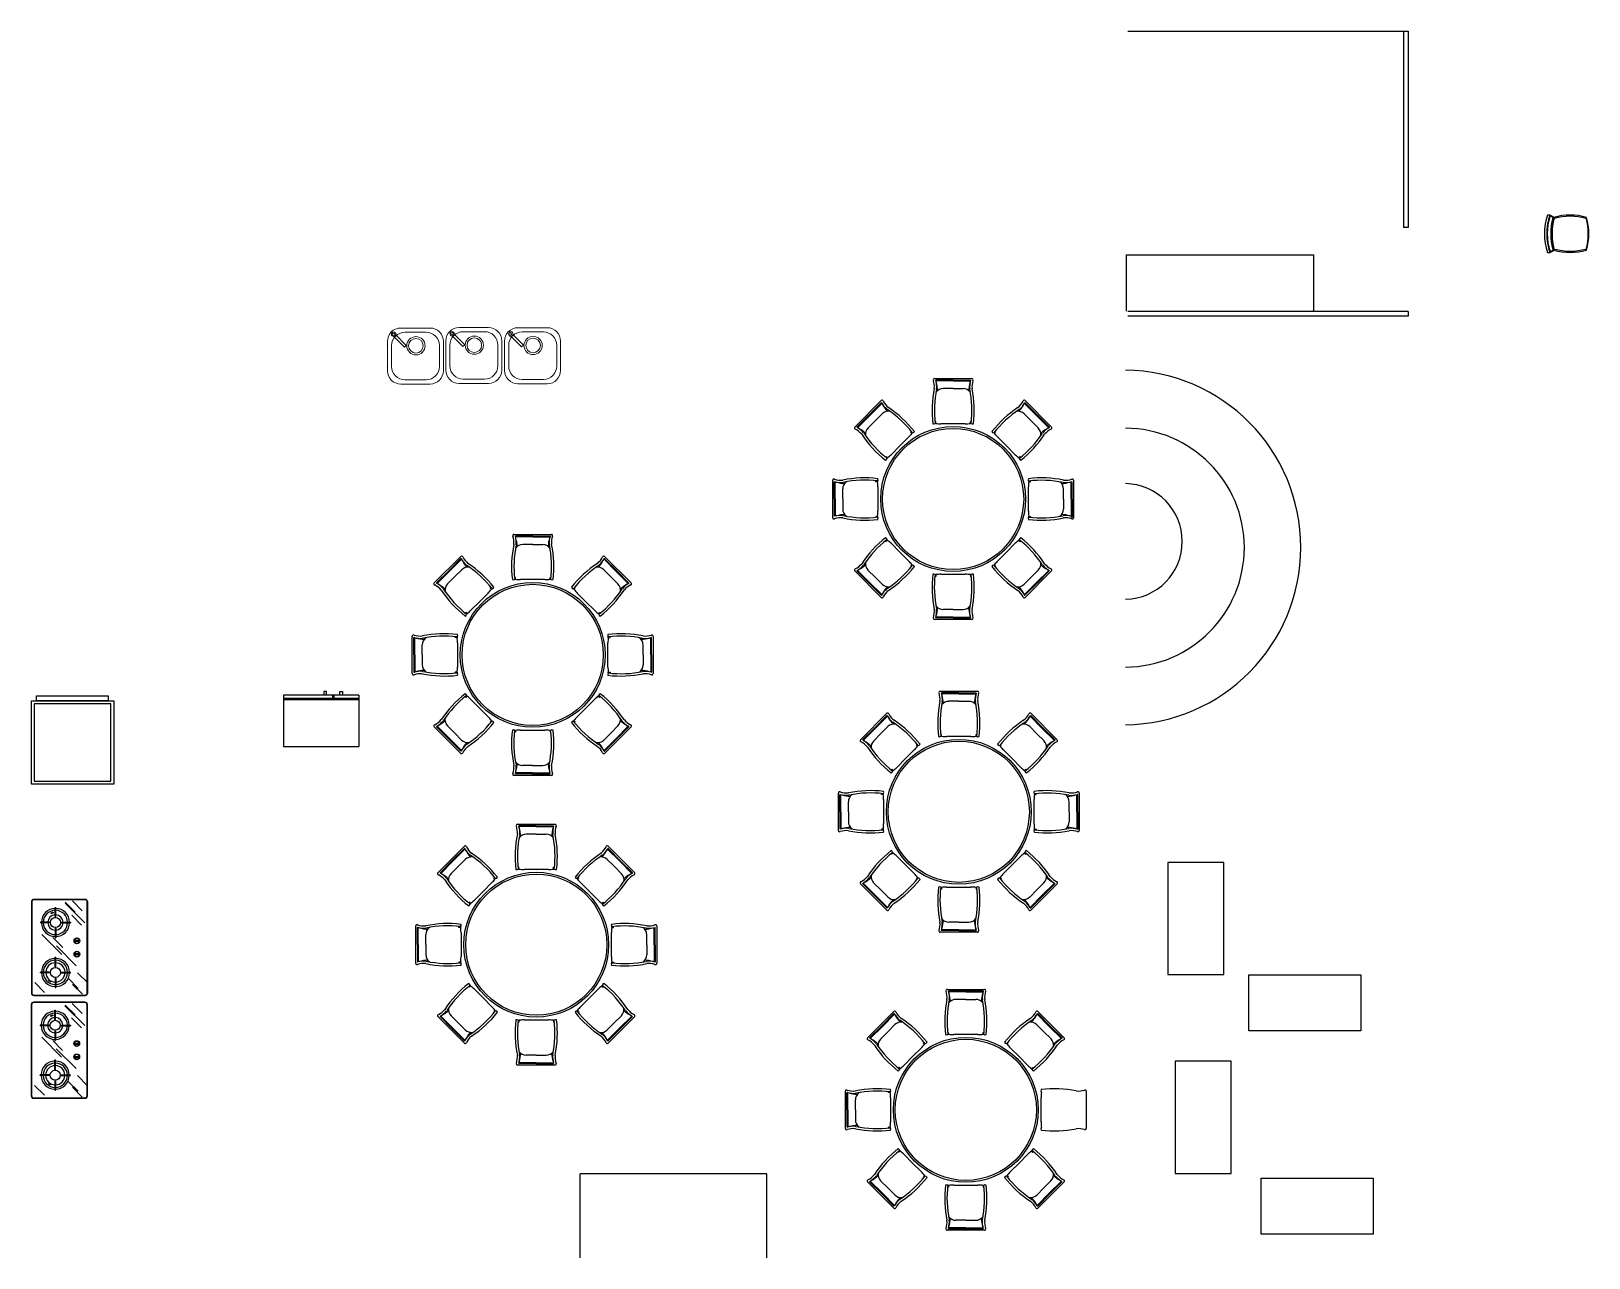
# Model space of a CAD drawing. Header units: metres. Extents: x -353 to 1688, y -477 to 135.
# Drawn here: x 42.25 to 58.92, y -257.64 to -244.52 of the extents above; entities that cross this region are included whole.
import ezdxf

# ---------------------------------------------------------------- set-up
doc = ezdxf.new("R2010")
doc.units = ezdxf.units.M
doc.header["$MEASUREMENT"] = 0
doc.layers.add('ID-LOOSE2', color=8, linetype='Continuous')

# ---------------------------------------------------------------- blocks, each defined once
blk = doc.blocks.new('A$C1D6968EA')
at = {"layer": 'ID-LOOSE2'}
for p, q in [((0.001, 0.385), (0.02, 0.387)), ((0.02, 0.387), (0.016, 0.396)), ((0.02, 0.387), (0.02, 0.396)), ((0.455, 0.201), (0.455, 0.385)), ((0.456, 0.201), (0.456, 0.385)), ((0.464, 0.201), (0.464, 0.385)), ((0.374, 0.201), (0.374, 0.308)), ((0.374, 0.201), (0.374, 0.094)), ((0.455, 0.201), (0.455, 0.018)), ((0.456, 0.201), (0.456, 0.018)), ((0.464, 0.201), (0.464, 0.017)), ((0.001, 0.017), (0.02, 0.016)), ((0.02, 0.016), (0.016, 0.006)), ((0.02, 0.016), (0.02, 0.006))]:
    blk.add_line(p, q, dxfattribs=at)
for centre, radius, start, end in [((0.137, -0.752), 1.154, 78.4357, 96.8363), ((-0.011, 0.389), 0.012, 341.7536, 26.5375), ((0.276, 0.307), 0.0978, 0.5164, 53.1927), ((0.346, 0.685), 0.317, 271.1591, 287.5641), ((0.394, 0.618), 0.241, 264.5513, 285.9626), ((0.454, 0.385), 0.000433, 341.7715, 99.2202), ((0.455, 0.385), 0.000725, 357.3762, 107.5208), ((0.461, 0.384), 0.00242, 10.345, 111.3742), ((0.137, 1.154), 1.154, 263.1637, 281.5643), ((-0.011, 0.014), 0.012, 333.4625, 18.2464), ((0.276, 0.095), 0.0978, 306.8073, 359.4836), ((0.346, -0.282), 0.317, 72.4359, 88.8409), ((0.394, -0.216), 0.241, 74.0374, 95.4487), ((0.454, 0.018), 0.000433, 260.7798, 18.2285), ((0.455, 0.018), 0.000725, 252.4792, 2.6238), ((0.461, 0.018), 0.00242, 248.6258, 349.655)]:
    blk.add_arc(centre, radius, start, end, dxfattribs=at)
blk = doc.blocks.new('A$C027E3DAA')
at = {"lineweight": 5}
for p, q in [((48, 356), (128, 276)), ((142, 290), (63, 369)), ((320, 420), (100, 420)), ((291, 388), (131, 388)), ((0, 100), (0, 320)), ((31, 132), (31, 288)), ((128, 276), (142, 290)), ((391, 132), (391, 288)), ((420, 100), (420, 320)), ((291, 32), (131, 32)), ((320, 0), (100, 0))]:
    blk.add_line(p, q, dxfattribs=at)
for centre, radius in [((47, 373), 16.5), ((47, 373), 8.24), ((214, 287), 68.5), ((214, 287), 54.8)]:
    blk.add_circle(centre, radius, dxfattribs=at)
for centre, start, end in [((100, 320), 90, 180), ((131, 288), 90, 180), ((291, 288), 0, 90), ((320, 320), 0, 90), ((131, 132), 180, 270), ((291, 132), 270, 0), ((100, 100), 180, 270), ((320, 100), 270, 0)]:
    blk.add_arc(centre, 100, start, end, dxfattribs=at)
blk = doc.blocks.new('A$C525172BA')
for p, q in [((24, 337), (101, 414)), ((178, 369), (183, 369)), ((572, 369), (567, 369)), ((63, 254), (63, 249)), ((232, 89), (387, 244)), ((299, 254), (299, 249)), ((321, 203), (476, 357)), ((374, 194), (452, 271)), ((451, 254), (451, 249)), ((687, 254), (687, 249)), ((55, 74), (132, 151)), ((178, 133), (183, 133)), ((550, 48), (627, 125)), ((572, 133), (567, 133)), ((568, 22), (722, 177)), ((651, 97), (728, 175)), ((10, 41), (87, 118)), ((101, 2), (178, 79)), ((661, 42), (739, 119))]:
    blk.add_line(p, q)
at = {"ltscale": 0.18}
for p, q in [((178, 297), (178, 369)), ((183, 297), (183, 369)), ((567, 297), (567, 369)), ((572, 297), (572, 369)), ((135, 254), (63, 254)), ((135, 249), (63, 249)), ((225, 254), (299, 254)), ((225, 249), (299, 249)), ((525, 254), (451, 254)), ((525, 249), (451, 249)), ((615, 254), (687, 254)), ((615, 249), (687, 249)), ((178, 207), (178, 133)), ((183, 207), (183, 133)), ((567, 207), (567, 133)), ((572, 207), (572, 133)), ((319, 100), (319, 69)), ((327, 100), (327, 69)), ((423, 100), (423, 69)), ((431, 100), (431, 69))]:
    blk.add_line(p, q, dxfattribs=at)
for points in [[(20, 0), (730, 0, 0.414214), (750, 20), (750, 420, 0.414214), (730, 440), (20, 440, 0.414214), (0, 420), (0, 20, 0.414214)], [(20, 3), (730, 3, 0.414214), (747, 20), (747, 420, 0.414214), (730, 437), (20, 437, 0.414214), (3, 420), (3, 20, 0.414214)]]:
    blk.add_lwpolyline(points, format="xyb", close=True)
for centre in [(109, 291), (115, 300), (643, 284), (647, 273)]:
    blk.add_circle(centre, 3.58)
for centre, radius in [((180, 252), 39), ((570, 252), 39), ((323, 84), 22.5), ((427, 84), 22.5)]:
    blk.add_circle(centre, radius, dxfattribs=at)
for centre, radius, start, end in [((180, 252), 110, 91.3023, 178.6977), ((180, 252), 110, 181.3023, 268.6977), ((180, 252), 95, 91.5918, 178.4082), ((180, 252), 95, 181.5918, 268.4082), ((180, 252), 75, 91.9102, 178.0898), ((180, 252), 75, 181.9102, 268.0898), ((134, 252), 2.64, 288.751, 71.249), ((180, 297), 2.52, 186.7354, 353.2646), ((180, 252), 110, 1.3023, 88.6977), ((180, 252), 95, 1.5918, 88.4082), ((180, 252), 75, 1.9102, 88.0898), ((180, 252), 75, 271.9102, 358.0898), ((180, 252), 110, 271.3023, 358.6977), ((180, 252), 95, 271.5918, 358.4082), ((226, 252), 2.67, 110.5507, 249.4493), ((570, 252), 110, 91.3023, 178.6977), ((570, 252), 110, 181.3023, 268.6977), ((570, 252), 95, 91.5918, 178.4082), ((570, 252), 95, 181.5918, 268.4082), ((570, 252), 60, 92.388, 177.612), ((570, 252), 60, 182.388, 267.612), ((524, 252), 2.63, 288.412, 71.588), ((570, 297), 2.51, 183.9579, 356.0421), ((570, 252), 110, 1.3023, 88.6977), ((570, 252), 60, 2.388, 87.612), ((570, 252), 60, 272.388, 357.612), ((570, 252), 110, 271.3023, 358.6977), ((570, 252), 95, 1.5918, 88.4082), ((570, 252), 95, 271.5918, 358.4082), ((615, 252), 2.58, 104.2945, 255.7055), ((180, 206), 2.69, 21.7885, 158.2115), ((570, 206), 2.63, 17.9418, 162.0582), ((323, 84), 18.5, 111.3237, 248.6763), ((317, 100), 2, 0, 111.3237), ((317, 69), 2, 248.6763, 0), ((329, 100), 2, 68.6763, 180), ((329, 69), 2, 180, 291.3237), ((323, 84), 18.5, 291.3237, 68.6763), ((427, 84), 18.5, 111.3237, 248.6763), ((421, 100), 2, 0, 111.3237), ((421, 69), 2, 248.6763, 0), ((433, 100), 2, 68.6763, 180), ((433, 69), 2, 180, 291.3237), ((427, 84), 18.5, 291.3237, 68.6763)]:
    blk.add_arc(centre, radius, start, end, dxfattribs=at)
blk = doc.blocks.new('A$C46405F3B')
for p, q in [((0, 565), (560, 565)), ((0, 0), (0, 565)), ((560, 565), (560, 0)), ((560, 0), (0, 0))]:
    blk.add_line(p, q)
for points in [[(540, 545), (20, 545), (20, 20), (540, 20)], [(34, 600), (523, 600), (523, 565), (34, 565)]]:
    blk.add_lwpolyline(points, close=True)
blk = doc.blocks.new('C12')
for p, q in [((-0.7013, -0.8734), (-0.7013, -0.0048)), ((0.5813, -0.0048), (-0.7013, -0.0048)), ((0.5813, -0.8734), (0.5813, -0.0048)), ((-0.7013, -0.7942), (0.5813, -0.7942)), ((-0.7013, -0.8208), (0.5813, -0.8208)), ((-0.2794, -0.8734), (-0.2794, -0.8208)), ((-0.2549, -0.8734), (-0.2549, -0.8208)), ((-0.7013, -0.8734), (0.5813, -0.8734)), ((-0.4266, -0.9363), (-0.4266, -0.8713)), ((-0.3802, -0.8713), (-0.3802, -0.9363)), ((-0.1512, -0.8713), (-0.1512, -0.9363)), ((-0.1048, -0.9363), (-0.1048, -0.8713)), ((-0.3802, -0.9363), (-0.4266, -0.9363)), ((-0.1512, -0.9363), (-0.1048, -0.9363))]:
    blk.add_line(p, q)
blk = doc.blocks.new('62438789')
at = {"xscale": 10, "zscale": 10}
blk.add_blockref('C12', (0.933, -0.007), dxfattribs=at)
blk = doc.blocks.new('REFRIG4')
at = {"xscale": 0.1, "zscale": 0.1}
blk.add_blockref('62438789', (-0.033, 0.012), dxfattribs=at)

msp = doc.modelspace()

# ---------------------------------------------------------------- linework, layer by layer
at = {"layer": 'ID-LOOSE2', "linetype": 'Continuous'}
for p, q in [((53.99106, -244.51945), (56.99106, -244.51945)), ((56.94106, -244.51945), (56.94106, -246.61945)), ((56.99106, -244.51945), (56.99106, -246.61945)), ((56.99106, -246.61945), (56.94106, -246.61945)), ((53.97632, -247.5136), (53.97632, -246.9136)), ((53.97632, -246.9136), (55.97632, -246.9136)), ((55.97632, -246.9136), (55.97632, -247.5136)), ((56.99106, -247.51945), (53.99106, -247.51945)), ((56.99106, -247.51945), (56.99106, -247.56945)), ((56.99106, -247.56945), (53.99106, -247.56945)), ((51.9192, -248.23646), (52.32102, -248.23646)), ((51.06672, -248.75601), (51.35085, -248.47188)), ((52.88936, -248.47188), (53.17349, -248.75601)), ((51.64284, -248.86409), (51.55089, -248.95604)), ((52.12011, -248.72026), (51.99006, -248.72026)), ((52.25015, -248.72026), (52.12011, -248.72026)), ((52.68933, -248.95604), (52.59737, -248.86409)), ((51.55089, -248.95604), (51.45893, -249.048)), ((52.78129, -249.048), (52.68933, -248.95604)), ((50.83131, -249.72617), (50.83131, -249.32435)), ((53.40891, -249.32435), (53.40891, -249.72617)), ((51.31511, -249.39522), (51.31511, -249.52526)), ((51.31511, -249.52526), (51.31511, -249.65531)), ((52.92511, -249.52526), (52.92511, -249.39522)), ((52.92511, -249.65531), (52.92511, -249.52526)), ((47.41973, -249.90408), (47.82155, -249.90408)), ((51.45893, -250.00253), (51.55089, -250.09448)), ((52.68933, -250.09448), (52.78129, -250.00253)), ((46.56726, -250.42362), (46.85139, -250.13949)), ((48.3899, -250.13949), (48.67403, -250.42362)), ((51.55089, -250.09448), (51.64284, -250.18644)), ((52.59737, -250.18644), (52.68933, -250.09448)), ((51.35085, -250.57865), (51.06672, -250.29452)), ((51.99006, -250.33026), (52.12011, -250.33026)), ((52.12011, -250.33026), (52.25015, -250.33026)), ((53.17349, -250.29452), (52.88936, -250.57865)), ((47.14338, -250.5317), (47.05142, -250.62366)), ((47.62064, -250.38788), (47.4906, -250.38788)), ((47.75069, -250.38788), (47.62064, -250.38788)), ((48.18987, -250.62366), (48.09791, -250.5317)), ((47.05142, -250.62366), (46.95947, -250.71561)), ((48.28182, -250.71561), (48.18987, -250.62366)), ((52.32102, -250.81406), (51.9192, -250.81406)), ((46.33184, -251.39379), (46.33184, -250.99197)), ((48.90944, -250.99197), (48.90944, -251.39379)), ((46.81564, -251.06283), (46.81564, -251.19288)), ((46.81564, -251.19288), (46.81564, -251.32292)), ((48.42564, -251.19288), (48.42564, -251.06283)), ((48.42564, -251.32292), (48.42564, -251.19288)), ((46.95947, -251.67014), (47.05142, -251.7621)), ((48.18987, -251.7621), (48.28182, -251.67014)), ((51.97983, -251.58277), (52.38165, -251.58277)), ((47.05142, -251.7621), (47.14338, -251.85405)), ((48.09791, -251.85405), (48.18987, -251.7621)), ((51.12736, -252.10231), (51.41149, -251.81818)), ((52.95, -251.81818), (53.23413, -252.10231)), ((46.85139, -252.24626), (46.56726, -251.96213)), ((47.4906, -251.99788), (47.62064, -251.99788)), ((47.62064, -251.99788), (47.75069, -251.99788)), ((48.67403, -251.96213), (48.3899, -252.24626)), ((51.70348, -252.21039), (51.61152, -252.30235)), ((52.18074, -252.06657), (52.0507, -252.06657)), ((52.31079, -252.06657), (52.18074, -252.06657)), ((52.74997, -252.30235), (52.65801, -252.21039)), ((51.61152, -252.30235), (51.51957, -252.3943)), ((52.84192, -252.3943), (52.74997, -252.30235)), ((47.82155, -252.48168), (47.41973, -252.48168)), ((50.89194, -253.07248), (50.89194, -252.67066)), ((53.46954, -252.67066), (53.46954, -253.07248)), ((51.37574, -252.74152), (51.37574, -252.87157)), ((51.37574, -252.87157), (51.37574, -253.00161)), ((52.98574, -252.87157), (52.98574, -252.74152)), ((52.98574, -253.00161), (52.98574, -252.87157)), ((47.45768, -253.00482), (47.8595, -253.00482)), ((46.60521, -253.52437), (46.88934, -253.24024)), ((48.42785, -253.24024), (48.71198, -253.52437)), ((51.51957, -253.34883), (51.61152, -253.44079)), ((52.74997, -253.44079), (52.84192, -253.34883)), ((47.65859, -253.48862), (47.52855, -253.48862)), ((47.78864, -253.48862), (47.65859, -253.48862)), ((51.61152, -253.44079), (51.70348, -253.53274)), ((52.65801, -253.53274), (52.74997, -253.44079)), ((55.01757, -253.41244), (54.41757, -253.41244)), ((54.41757, -253.41244), (54.41757, -254.61244)), ((55.01757, -254.61244), (55.01757, -253.41244)), ((47.18133, -253.63245), (47.08937, -253.7244)), ((48.22781, -253.7244), (48.13586, -253.63245)), ((51.41149, -253.92495), (51.12736, -253.64082)), ((52.0507, -253.67657), (52.18074, -253.67657)), ((52.18074, -253.67657), (52.31079, -253.67657)), ((53.23413, -253.64082), (52.95, -253.92495)), ((47.08937, -253.7244), (46.99741, -253.81636)), ((48.31977, -253.81636), (48.22781, -253.7244)), ((46.36979, -254.49453), (46.36979, -254.09271)), ((46.85359, -254.16358), (46.85359, -254.29362)), ((48.46359, -254.29362), (48.46359, -254.16358)), ((48.94739, -254.09271), (48.94739, -254.49453)), ((52.38165, -254.16037), (51.97983, -254.16037)), ((46.85359, -254.29362), (46.85359, -254.42367)), ((48.46359, -254.42367), (48.46359, -254.29362)), ((54.41757, -254.61244), (55.01757, -254.61244)), ((55.28361, -254.61454), (55.88361, -254.61454)), ((55.28361, -255.21454), (55.28361, -254.61454)), ((55.88361, -254.61454), (56.48361, -254.61454)), ((56.48361, -254.61454), (56.48361, -255.21454)), ((46.99741, -254.77089), (47.08937, -254.86284)), ((47.08937, -254.86284), (47.18133, -254.9548)), ((48.13586, -254.9548), (48.22781, -254.86284)), ((48.22781, -254.86284), (48.31977, -254.77089)), ((52.05491, -254.7717), (52.45673, -254.7717)), ((51.20243, -255.29124), (51.48656, -255.00711)), ((53.02507, -255.00711), (53.3092, -255.29124)), ((46.88934, -255.34701), (46.60521, -255.06288)), ((47.52855, -255.09862), (47.65859, -255.09862)), ((47.65859, -255.09862), (47.78864, -255.09862)), ((48.71198, -255.06288), (48.42785, -255.34701)), ((52.25582, -255.2555), (52.12577, -255.2555)), ((52.38586, -255.2555), (52.25582, -255.2555)), ((56.48361, -255.21454), (55.28361, -255.21454)), ((51.6866, -255.49128), (51.59464, -255.58323)), ((51.77855, -255.39932), (51.6866, -255.49128)), ((52.82504, -255.49128), (52.73308, -255.39932)), ((52.917, -255.58323), (52.82504, -255.49128)), ((55.09645, -255.54093), (54.49645, -255.54093)), ((54.49645, -255.54093), (54.49645, -256.74093)), ((55.09645, -256.74093), (55.09645, -255.54093)), ((47.8595, -255.58242), (47.45768, -255.58242)), ((50.96702, -256.26141), (50.96702, -255.85959)), ((53.54462, -255.85959), (53.54462, -256.26141)), ((51.45082, -255.93045), (51.45082, -256.0605)), ((53.06082, -256.0605), (53.06082, -255.93045)), ((51.45082, -256.0605), (51.45082, -256.19054)), ((53.06082, -256.19054), (53.06082, -256.0605)), ((51.59464, -256.53776), (51.6866, -256.62972)), ((52.82504, -256.62972), (52.917, -256.53776)), ((51.6866, -256.62972), (51.77855, -256.72167)), ((52.73308, -256.72167), (52.82504, -256.62972)), ((48.12795, -257.64406), (48.12795, -256.74406)), ((50.12795, -256.74406), (48.12795, -256.74406)), ((50.12795, -257.64406), (50.12795, -256.74406)), ((51.48656, -257.11388), (51.20243, -256.82975)), ((52.12577, -256.8655), (52.25582, -256.8655)), ((52.25582, -256.8655), (52.38586, -256.8655)), ((53.3092, -256.82975), (53.02507, -257.11388)), ((54.49645, -256.74093), (55.09645, -256.74093)), ((55.41558, -256.79027), (56.01558, -256.79027)), ((55.41558, -257.39027), (55.41558, -256.79027)), ((56.01558, -256.79027), (56.61558, -256.79027)), ((56.61558, -256.79027), (56.61558, -257.39027)), ((52.45673, -257.3493), (52.05491, -257.3493)), ((56.61558, -257.39027), (55.41558, -257.39027))]:
    msp.add_line(p, q, dxfattribs=at)
for points in [[(58.89807, -246.51207, 0.14285714), (58.54807, -246.51207), (58.50594, -246.48707), (58.48094, -246.48707, 0.16432018), (58.48094, -246.88707), (58.50594, -246.88707), (58.54807, -246.86207, 0.14285714), (58.89807, -246.86207, 0.14285714)], [(58.50873, -246.49454, 0.15920325), (58.50873, -246.8796), (58.5422, -246.85974, -0.13971629), (58.5422, -246.5144)], [(58.88999, -246.85399, -0.13829936), (58.55616, -246.85399, -0.13829936), (58.55616, -246.52016, -0.13829936), (58.88999, -246.52016, -0.13829936)]]:
    msp.add_lwpolyline(points, format="xyb", close=True, dxfattribs=at)
for centre, radius in [((52.12011, -249.52526), 0.775), ((52.12011, -249.52526), 0.755), ((47.62064, -251.19288), 0.775), ((47.62064, -251.19288), 0.755), ((52.18074, -252.87157), 0.775), ((52.18074, -252.87157), 0.755), ((47.65859, -254.29362), 0.775), ((47.65859, -254.29362), 0.755), ((52.25582, -256.0605), 0.775), ((52.25582, -256.0605), 0.755)]:
    msp.add_circle(centre, radius, dxfattribs=at)
for centre, radius, start, end in [((59.09807, -246.68707), 0.625, 161.337075, 198.662925), ((59.14807, -246.68707), 0.625, 163.739795, 196.260205), ((53.9424, -250.04307), 1.89762, 270.672138, 89.327862), ((53.07472, -248.57972), 1.18069, 168.43567, 186.836253), ((51.91916, -248.24906), 0.0126, 89.829223, 211.499933), ((51.70236, -248.32246), 0.21662, 354.551329, 17.966118), ((52.32106, -248.24906), 0.0126, 328.500067, 90.170777), ((52.53786, -248.32246), 0.21662, 162.033882, 185.448671), ((51.1655, -248.57972), 1.18069, 353.163747, 11.56433), ((51.35979, -248.48076), 0.0126, 13.500067, 135.170777), ((51.56499, -248.37936), 0.21662, 207.033882, 230.448671), ((52.67522, -248.37936), 0.21662, 309.551329, 332.966118), ((52.88043, -248.48076), 0.0126, 44.829223, 166.499933), ((50.7765, -249.53168), 1.18069, 38.163747, 56.56433), ((53.46372, -249.53168), 1.18069, 123.43567, 141.836253), ((51.07561, -248.76495), 0.0126, 134.829223, 256.499933), ((50.97421, -248.97015), 0.21662, 39.551329, 62.966118), ((52.12652, -248.18165), 1.18069, 213.43567, 231.836253), ((51.29945, -248.52745), 0.48088, 315.569918, 322.029571), ((51.68928, -248.82873), 0.01203, 108.4625, 153.246395), ((51.68372, -248.79518), 0.0222, 274.52362, 341.803874), ((51.91244, -248.70045), 0.0222, 243.196126, 310.47638), ((51.93223, -248.7281), 0.01203, 71.753605, 116.5375), ((51.99485, -248.23941), 0.48088, 262.970429, 269.430082), ((52.24537, -248.23941), 0.48088, 270.569918, 277.029571), ((52.30799, -248.7281), 0.01203, 63.4625, 108.246395), ((52.32778, -248.70045), 0.0222, 229.52362, 296.803874), ((52.5565, -248.79518), 0.0222, 198.196126, 265.47638), ((52.55094, -248.82873), 0.01203, 26.753605, 71.5375), ((52.94077, -248.52745), 0.48088, 217.970429, 224.430082), ((52.11369, -248.18165), 1.18069, 308.163747, 326.56433), ((53.26601, -248.97015), 0.21662, 117.033882, 140.448671), ((53.16461, -248.76495), 0.0126, 283.500067, 45.170777), ((53.9583, -250.0453), 1.27803, 270.285273, 89.714727), ((51.39003, -249.08887), 0.0222, 288.196126, 355.47638), ((51.42358, -249.09443), 0.01203, 116.753605, 161.5375), ((51.1223, -248.7046), 0.48088, 307.970429, 314.430082), ((53.11792, -248.7046), 0.48088, 225.569918, 232.029571), ((52.81664, -249.09443), 0.01203, 18.4625, 63.246395), ((52.85019, -249.08887), 0.0222, 184.52362, 251.803874), ((50.84391, -249.32432), 0.0126, 58.500067, 180.170777), ((50.91731, -249.10752), 0.21662, 252.033882, 275.448671), ((51.17457, -250.47987), 1.18069, 83.163747, 101.56433), ((51.32295, -249.33738), 0.01203, 153.4625, 198.246395), ((50.83425, -249.4), 0.48088, 0.569918, 7.029571), ((51.29529, -249.31759), 0.0222, 319.52362, 26.803874), ((52.94493, -249.31759), 0.0222, 153.196126, 220.47638), ((53.06565, -250.47987), 1.18069, 78.43567, 96.836253), ((53.40596, -249.4), 0.48088, 172.970429, 179.430082), ((52.91727, -249.33738), 0.01203, 341.753605, 26.5375), ((53.32291, -249.10752), 0.21662, 264.551329, 287.966118), ((53.39631, -249.32432), 0.0126, 359.829223, 121.499933), ((53.95309, -249.97924), 0.61894, 271.071523, 88.928477), ((51.32295, -249.71314), 0.01203, 161.753605, 206.5375), ((50.83425, -249.65053), 0.48088, 352.970429, 359.430082), ((53.40596, -249.65053), 0.48088, 180.569918, 187.029571), ((52.91727, -249.71314), 0.01203, 333.4625, 18.246395), ((53.95309, -249.97924), 0.61894, 151.54719, 156.78458), ((50.84391, -249.72621), 0.0126, 179.829223, 301.499933), ((50.91731, -249.94301), 0.21662, 84.551329, 107.966118), ((51.17457, -248.57065), 1.18069, 258.43567, 276.836253), ((51.29529, -249.73293), 0.0222, 333.196126, 40.47638), ((52.94493, -249.73293), 0.0222, 139.52362, 206.803874), ((53.06565, -248.57065), 1.18069, 263.163747, 281.56433), ((53.32291, -249.94301), 0.21662, 72.033882, 95.448671), ((53.39631, -249.72621), 0.0126, 238.500067, 0.170777), ((48.57525, -250.24734), 1.18069, 168.43567, 186.836253), ((47.4197, -249.91668), 0.0126, 89.829223, 211.499933), ((47.2029, -249.99008), 0.21662, 354.551329, 17.966118), ((47.82159, -249.91668), 0.0126, 328.500067, 90.170777), ((48.03839, -249.99008), 0.21662, 162.033882, 185.448671), ((46.66603, -250.24734), 1.18069, 353.163747, 11.56433), ((52.12652, -250.86887), 1.18069, 128.163747, 146.56433), ((51.39003, -249.96165), 0.0222, 4.52362, 71.803874), ((51.42358, -249.95609), 0.01203, 198.4625, 243.246395), ((51.1223, -250.34593), 0.48088, 45.569918, 52.029571), ((53.11792, -250.34593), 0.48088, 127.970429, 134.430082), ((52.81664, -249.95609), 0.01203, 296.753605, 341.5375), ((52.85019, -249.96165), 0.0222, 108.196126, 175.47638), ((52.11369, -250.86887), 1.18069, 33.43567, 51.836253), ((46.86033, -250.14838), 0.0126, 13.500067, 135.170777), ((47.06553, -250.04698), 0.21662, 207.033882, 230.448671), ((48.17576, -250.04698), 0.21662, 309.551329, 332.966118), ((48.38096, -250.14838), 0.0126, 44.829223, 166.499933), ((51.29945, -250.52307), 0.48088, 37.970429, 44.430082), ((52.94077, -250.52307), 0.48088, 135.569918, 142.029571), ((46.27704, -251.19929), 1.18069, 38.163747, 56.56433), ((48.96425, -251.19929), 1.18069, 123.43567, 141.836253), ((51.07561, -250.28558), 0.0126, 103.500067, 225.170777), ((50.97421, -250.08038), 0.21662, 297.033882, 320.448671), ((50.7765, -249.51885), 1.18069, 303.43567, 321.836253), ((51.68928, -250.22179), 0.01203, 206.753605, 251.5375), ((51.68372, -250.25534), 0.0222, 18.196126, 85.47638), ((53.07472, -250.4708), 1.18069, 173.163747, 191.56433), ((51.91244, -250.35008), 0.0222, 49.52362, 116.803874), ((51.93223, -250.32243), 0.01203, 243.4625, 288.246395), ((51.99485, -250.81112), 0.48088, 90.569918, 97.029571), ((52.24537, -250.81112), 0.48088, 82.970429, 89.430082), ((52.30799, -250.32243), 0.01203, 251.753605, 296.5375), ((52.32778, -250.35008), 0.0222, 63.196126, 130.47638), ((51.1655, -250.4708), 1.18069, 348.43567, 6.836253), ((52.5565, -250.25534), 0.0222, 94.52362, 161.803874), ((53.46372, -249.51885), 1.18069, 218.163747, 236.56433), ((52.55094, -250.22179), 0.01203, 288.4625, 333.246395), ((53.26601, -250.08038), 0.21662, 219.551329, 242.966118), ((53.16461, -250.28558), 0.0126, 314.829223, 76.499933), ((46.57614, -250.43256), 0.0126, 134.829223, 256.499933), ((46.47475, -250.63776), 0.21662, 39.551329, 62.966118), ((47.62706, -249.84927), 1.18069, 213.43567, 231.836253), ((46.79998, -250.19507), 0.48088, 315.569918, 322.029571), ((47.18982, -250.49635), 0.01203, 108.4625, 153.246395), ((47.18425, -250.4628), 0.0222, 274.52362, 341.803874), ((47.41298, -250.36806), 0.0222, 243.196126, 310.47638), ((47.43276, -250.39571), 0.01203, 71.753605, 116.5375), ((47.49538, -249.90702), 0.48088, 262.970429, 269.430082), ((47.74591, -249.90702), 0.48088, 270.569918, 277.029571), ((47.80852, -250.39571), 0.01203, 63.4625, 108.246395), ((47.82831, -250.36806), 0.0222, 229.52362, 296.803874), ((48.05703, -250.4628), 0.0222, 198.196126, 265.47638), ((48.05147, -250.49635), 0.01203, 26.753605, 71.5375), ((48.44131, -250.19507), 0.48088, 217.970429, 224.430082), ((47.61423, -249.84927), 1.18069, 308.163747, 326.56433), ((48.76654, -250.63776), 0.21662, 117.033882, 140.448671), ((48.66514, -250.43256), 0.0126, 283.500067, 45.170777), ((51.56499, -250.67116), 0.21662, 129.551329, 152.966118), ((52.67522, -250.67116), 0.21662, 27.033882, 50.448671), ((51.35979, -250.56976), 0.0126, 224.829223, 346.499933), ((51.70236, -250.72806), 0.21662, 342.033882, 5.448671), ((52.53786, -250.72806), 0.21662, 174.551329, 197.966118), ((52.88043, -250.56976), 0.0126, 193.500067, 315.170777), ((46.89057, -250.75649), 0.0222, 288.196126, 355.47638), ((46.92411, -250.76205), 0.01203, 116.753605, 161.5375), ((46.62283, -250.37221), 0.48088, 307.970429, 314.430082), ((48.61845, -250.37221), 0.48088, 225.569918, 232.029571), ((48.31718, -250.76205), 0.01203, 18.4625, 63.246395), ((48.35072, -250.75649), 0.0222, 184.52362, 251.803874), ((51.91916, -250.80146), 0.0126, 148.500067, 270.170777), ((52.32106, -250.80146), 0.0126, 269.829223, 31.499933), ((46.34445, -250.99193), 0.0126, 58.500067, 180.170777), ((46.41785, -250.77513), 0.21662, 252.033882, 275.448671), ((46.6751, -252.14749), 1.18069, 83.163747, 101.56433), ((46.82348, -251.005), 0.01203, 153.4625, 198.246395), ((46.33479, -251.06761), 0.48088, 0.569918, 7.029571), ((46.79583, -250.98521), 0.0222, 319.52362, 26.803874), ((48.44546, -250.98521), 0.0222, 153.196126, 220.47638), ((48.56618, -252.14749), 1.18069, 78.43567, 96.836253), ((48.9065, -251.06761), 0.48088, 172.970429, 179.430082), ((48.41781, -251.005), 0.01203, 341.753605, 26.5375), ((48.82344, -250.77513), 0.21662, 264.551329, 287.966118), ((48.89684, -250.99193), 0.0126, 359.829223, 121.499933), ((46.82348, -251.38076), 0.01203, 161.753605, 206.5375), ((46.33479, -251.31814), 0.48088, 352.970429, 359.430082), ((48.9065, -251.31814), 0.48088, 180.569918, 187.029571), ((48.41781, -251.38076), 0.01203, 333.4625, 18.246395), ((46.34445, -251.39382), 0.0126, 179.829223, 301.499933), ((46.41785, -251.61062), 0.21662, 84.551329, 107.966118), ((46.6751, -250.23827), 1.18069, 258.43567, 276.836253), ((46.79583, -251.40055), 0.0222, 333.196126, 40.47638), ((48.44546, -251.40055), 0.0222, 139.52362, 206.803874), ((48.56618, -250.23827), 1.18069, 263.163747, 281.56433), ((48.82344, -251.61062), 0.21662, 72.033882, 95.448671), ((48.89684, -251.39382), 0.0126, 238.500067, 0.170777), ((47.62706, -252.53649), 1.18069, 128.163747, 146.56433), ((46.89057, -251.62927), 0.0222, 4.52362, 71.803874), ((46.92411, -251.6237), 0.01203, 198.4625, 243.246395), ((46.62283, -252.01354), 0.48088, 45.569918, 52.029571), ((48.61845, -252.01354), 0.48088, 127.970429, 134.430082), ((48.31718, -251.6237), 0.01203, 296.753605, 341.5375), ((48.35072, -251.62927), 0.0222, 108.196126, 175.47638), ((47.61423, -252.53649), 1.18069, 33.43567, 51.836253), ((53.13535, -251.92603), 1.18069, 168.43567, 186.836253), ((51.9798, -251.59537), 0.0126, 89.829223, 211.499933), ((51.763, -251.66877), 0.21662, 354.551329, 17.966118), ((52.38169, -251.59537), 0.0126, 328.500067, 90.170777), ((52.59849, -251.66877), 0.21662, 162.033882, 185.448671), ((51.22613, -251.92603), 1.18069, 353.163747, 11.56433), ((46.79998, -252.19069), 0.48088, 37.970429, 44.430082), ((48.44131, -252.19069), 0.48088, 135.569918, 142.029571), ((51.42043, -251.82707), 0.0126, 13.500067, 135.170777), ((51.62563, -251.72567), 0.21662, 207.033882, 230.448671), ((52.73586, -251.72567), 0.21662, 309.551329, 332.966118), ((52.94106, -251.82707), 0.0126, 44.829223, 166.499933), ((46.57614, -251.95319), 0.0126, 103.500067, 225.170777), ((46.47475, -251.74799), 0.21662, 297.033882, 320.448671), ((46.27704, -251.18646), 1.18069, 303.43567, 321.836253), ((47.18982, -251.88941), 0.01203, 206.753605, 251.5375), ((47.18425, -251.92295), 0.0222, 18.196126, 85.47638), ((48.57525, -252.13842), 1.18069, 173.163747, 191.56433), ((47.41298, -252.01769), 0.0222, 49.52362, 116.803874), ((47.43276, -251.99004), 0.01203, 243.4625, 288.246395), ((47.49538, -252.47873), 0.48088, 90.569918, 97.029571), ((47.74591, -252.47873), 0.48088, 82.970429, 89.430082), ((47.80852, -251.99004), 0.01203, 251.753605, 296.5375), ((47.82831, -252.01769), 0.0222, 63.196126, 130.47638), ((46.66603, -252.13842), 1.18069, 348.43567, 6.836253), ((48.05703, -251.92295), 0.0222, 94.52362, 161.803874), ((48.96425, -251.18646), 1.18069, 218.163747, 236.56433), ((48.05147, -251.88941), 0.01203, 288.4625, 333.246395), ((48.76654, -251.74799), 0.21662, 219.551329, 242.966118), ((48.66514, -251.95319), 0.0126, 314.829223, 76.499933), ((50.83714, -252.87798), 1.18069, 38.163747, 56.56433), ((53.52435, -252.87798), 1.18069, 123.43567, 141.836253), ((47.06553, -252.33878), 0.21662, 129.551329, 152.966118), ((48.17576, -252.33878), 0.21662, 27.033882, 50.448671), ((51.13624, -252.11125), 0.0126, 134.829223, 256.499933), ((51.03484, -252.31645), 0.21662, 39.551329, 62.966118), ((52.18716, -251.52796), 1.18069, 213.43567, 231.836253), ((51.36008, -251.87376), 0.48088, 315.569918, 322.029571), ((51.74992, -252.17504), 0.01203, 108.4625, 153.246395), ((51.74435, -252.14149), 0.0222, 274.52362, 341.803874), ((51.97307, -252.04675), 0.0222, 243.196126, 310.47638), ((51.99286, -252.0744), 0.01203, 71.753605, 116.5375), ((52.05548, -251.58571), 0.48088, 262.970429, 269.430082), ((52.30601, -251.58571), 0.48088, 270.569918, 277.029571), ((52.36862, -252.0744), 0.01203, 63.4625, 108.246395), ((52.38841, -252.04675), 0.0222, 229.52362, 296.803874), ((52.61713, -252.14149), 0.0222, 198.196126, 265.47638), ((52.61157, -252.17504), 0.01203, 26.753605, 71.5375), ((53.00141, -251.87376), 0.48088, 217.970429, 224.430082), ((52.17433, -251.52796), 1.18069, 308.163747, 326.56433), ((53.32664, -252.31645), 0.21662, 117.033882, 140.448671), ((53.22524, -252.11125), 0.0126, 283.500067, 45.170777), ((46.86033, -252.23738), 0.0126, 224.829223, 346.499933), ((47.2029, -252.39567), 0.21662, 342.033882, 5.448671), ((48.03839, -252.39567), 0.21662, 174.551329, 197.966118), ((48.38096, -252.23738), 0.0126, 193.500067, 315.170777), ((47.4197, -252.46908), 0.0126, 148.500067, 270.170777), ((47.82159, -252.46908), 0.0126, 269.829223, 31.499933), ((51.45067, -252.43518), 0.0222, 288.196126, 355.47638), ((51.48421, -252.44074), 0.01203, 116.753605, 161.5375), ((51.18293, -252.0509), 0.48088, 307.970429, 314.430082), ((53.17855, -252.0509), 0.48088, 225.569918, 232.029571), ((52.87728, -252.44074), 0.01203, 18.4625, 63.246395), ((52.91082, -252.43518), 0.0222, 184.52362, 251.803874), ((50.90454, -252.67062), 0.0126, 58.500067, 180.170777), ((50.97795, -252.45382), 0.21662, 252.033882, 275.448671), ((51.2352, -253.82618), 1.18069, 83.163747, 101.56433), ((51.38358, -252.68369), 0.01203, 153.4625, 198.246395), ((50.89489, -252.74631), 0.48088, 0.569918, 7.029571), ((51.35593, -252.6639), 0.0222, 319.52362, 26.803874), ((53.00556, -252.6639), 0.0222, 153.196126, 220.47638), ((53.12628, -253.82618), 1.18069, 78.43567, 96.836253), ((53.4666, -252.74631), 0.48088, 172.970429, 179.430082), ((52.97791, -252.68369), 0.01203, 341.753605, 26.5375), ((53.38354, -252.45382), 0.21662, 264.551329, 287.966118), ((53.45694, -252.67062), 0.0126, 359.829223, 121.499933), ((47.45764, -253.01742), 0.0126, 89.829223, 211.499933), ((47.24084, -253.09083), 0.21662, 354.551329, 17.966118), ((47.85954, -253.01742), 0.0126, 328.500067, 90.170777), ((48.07634, -253.09083), 0.21662, 162.033882, 185.448671), ((50.89489, -252.99683), 0.48088, 352.970429, 359.430082), ((53.4666, -252.99683), 0.48088, 180.569918, 187.029571), ((48.6132, -253.34808), 1.18069, 168.43567, 186.836253), ((46.70398, -253.34808), 1.18069, 353.163747, 11.56433), ((50.90454, -253.07252), 0.0126, 179.829223, 301.499933), ((50.97795, -253.28932), 0.21662, 84.551329, 107.966118), ((51.2352, -251.91696), 1.18069, 258.43567, 276.836253), ((51.38358, -253.05945), 0.01203, 161.753605, 206.5375), ((51.35593, -253.07924), 0.0222, 333.196126, 40.47638), ((53.00556, -253.07924), 0.0222, 139.52362, 206.803874), ((53.12628, -251.91696), 1.18069, 263.163747, 281.56433), ((52.97791, -253.05945), 0.01203, 333.4625, 18.246395), ((53.38354, -253.28932), 0.21662, 72.033882, 95.448671), ((53.45694, -253.07252), 0.0126, 238.500067, 0.170777), ((46.89827, -253.24912), 0.0126, 13.500067, 135.170777), ((47.10348, -253.14772), 0.21662, 207.033882, 230.448671), ((46.31498, -254.30004), 1.18069, 38.163747, 56.56433), ((49.0022, -254.30004), 1.18069, 123.43567, 141.836253), ((48.21371, -253.14772), 0.21662, 309.551329, 332.966118), ((48.41891, -253.24912), 0.0126, 44.829223, 166.499933), ((52.18716, -254.21518), 1.18069, 128.163747, 146.56433), ((51.45067, -253.30796), 0.0222, 4.52362, 71.803874), ((51.48421, -253.3024), 0.01203, 198.4625, 243.246395), ((51.18293, -253.69223), 0.48088, 45.569918, 52.029571), ((53.17855, -253.69223), 0.48088, 127.970429, 134.430082), ((52.87728, -253.3024), 0.01203, 296.753605, 341.5375), ((52.91082, -253.30796), 0.0222, 108.196126, 175.47638), ((52.17433, -254.21518), 1.18069, 33.43567, 51.836253), ((46.61409, -253.53331), 0.0126, 134.829223, 256.499933), ((46.51269, -253.73851), 0.21662, 39.551329, 62.966118), ((47.45092, -253.46881), 0.0222, 243.196126, 310.47638), ((47.47071, -253.49646), 0.01203, 71.753605, 116.5375), ((47.53333, -253.00777), 0.48088, 262.970429, 269.430082), ((47.78385, -253.00777), 0.48088, 270.569918, 277.029571), ((47.84647, -253.49646), 0.01203, 63.4625, 108.246395), ((47.86626, -253.46881), 0.0222, 229.52362, 296.803874), ((48.80449, -253.73851), 0.21662, 117.033882, 140.448671), ((48.70309, -253.53331), 0.0126, 283.500067, 45.170777), ((51.36008, -253.86938), 0.48088, 37.970429, 44.430082), ((53.00141, -253.86938), 0.48088, 135.569918, 142.029571), ((47.665, -252.95001), 1.18069, 213.43567, 231.836253), ((46.83793, -253.29581), 0.48088, 315.569918, 322.029571), ((47.22776, -253.59709), 0.01203, 108.4625, 153.246395), ((47.2222, -253.56355), 0.0222, 274.52362, 341.803874), ((48.09498, -253.56355), 0.0222, 198.196126, 265.47638), ((48.08942, -253.59709), 0.01203, 26.753605, 71.5375), ((48.47925, -253.29581), 0.48088, 217.970429, 224.430082), ((47.65218, -252.95001), 1.18069, 308.163747, 326.56433), ((51.13624, -253.63189), 0.0126, 103.500067, 225.170777), ((51.03484, -253.42668), 0.21662, 297.033882, 320.448671), ((50.83714, -252.86515), 1.18069, 303.43567, 321.836253), ((51.74992, -253.5681), 0.01203, 206.753605, 251.5375), ((51.74435, -253.60165), 0.0222, 18.196126, 85.47638), ((53.13535, -253.81711), 1.18069, 173.163747, 191.56433), ((51.97307, -253.69639), 0.0222, 49.52362, 116.803874), ((51.99286, -253.66873), 0.01203, 243.4625, 288.246395), ((52.05548, -254.15742), 0.48088, 90.569918, 97.029571), ((52.30601, -254.15742), 0.48088, 82.970429, 89.430082), ((52.36862, -253.66873), 0.01203, 251.753605, 296.5375), ((52.38841, -253.69639), 0.0222, 63.196126, 130.47638), ((51.22613, -253.81711), 1.18069, 348.43567, 6.836253), ((52.61713, -253.60165), 0.0222, 94.52362, 161.803874), ((53.52435, -252.86515), 1.18069, 218.163747, 236.56433), ((52.61157, -253.5681), 0.01203, 288.4625, 333.246395), ((53.32664, -253.42668), 0.21662, 219.551329, 242.966118), ((53.22524, -253.63189), 0.0126, 314.829223, 76.499933), ((46.92851, -253.85723), 0.0222, 288.196126, 355.47638), ((46.96206, -253.8628), 0.01203, 116.753605, 161.5375), ((46.66078, -253.47296), 0.48088, 307.970429, 314.430082), ((48.6564, -253.47296), 0.48088, 225.569918, 232.029571), ((48.35512, -253.8628), 0.01203, 18.4625, 63.246395), ((48.38867, -253.85723), 0.0222, 184.52362, 251.803874), ((51.62563, -254.01747), 0.21662, 129.551329, 152.966118), ((52.73586, -254.01747), 0.21662, 27.033882, 50.448671), ((51.42043, -253.91607), 0.0126, 224.829223, 346.499933), ((52.94106, -253.91607), 0.0126, 193.500067, 315.170777), ((46.38239, -254.09268), 0.0126, 58.500067, 180.170777), ((46.45579, -253.87588), 0.21662, 252.033882, 275.448671), ((46.71305, -255.24823), 1.18069, 83.163747, 101.56433), ((46.86143, -254.10574), 0.01203, 153.4625, 198.246395), ((46.37274, -254.16836), 0.48088, 0.569918, 7.029571), ((46.83377, -254.08595), 0.0222, 319.52362, 26.803874), ((48.48341, -254.08595), 0.0222, 153.196126, 220.47638), ((48.60413, -255.24823), 1.18069, 78.43567, 96.836253), ((48.94445, -254.16836), 0.48088, 172.970429, 179.430082), ((48.45575, -254.10574), 0.01203, 341.753605, 26.5375), ((48.86139, -253.87588), 0.21662, 264.551329, 287.966118), ((48.93479, -254.09268), 0.0126, 359.829223, 121.499933), ((51.9798, -254.14777), 0.0126, 148.500067, 270.170777), ((51.763, -254.07437), 0.21662, 342.033882, 5.448671), ((52.38169, -254.14777), 0.0126, 269.829223, 31.499933), ((52.59849, -254.07437), 0.21662, 174.551329, 197.966118), ((46.38239, -254.49457), 0.0126, 179.829223, 301.499933), ((46.45579, -254.71137), 0.21662, 84.551329, 107.966118), ((46.71305, -253.33901), 1.18069, 258.43567, 276.836253), ((46.86143, -254.4815), 0.01203, 161.753605, 206.5375), ((46.37274, -254.41889), 0.48088, 352.970429, 359.430082), ((46.83377, -254.50129), 0.0222, 333.196126, 40.47638), ((48.48341, -254.50129), 0.0222, 139.52362, 206.803874), ((48.94445, -254.41889), 0.48088, 180.569918, 187.029571), ((48.60413, -253.33901), 1.18069, 263.163747, 281.56433), ((48.45575, -254.4815), 0.01203, 333.4625, 18.246395), ((48.86139, -254.71137), 0.21662, 72.033882, 95.448671), ((48.93479, -254.49457), 0.0126, 238.500067, 0.170777), ((47.665, -255.63723), 1.18069, 128.163747, 146.56433), ((46.92851, -254.73001), 0.0222, 4.52362, 71.803874), ((48.38867, -254.73001), 0.0222, 108.196126, 175.47638), ((47.65218, -255.63723), 1.18069, 33.43567, 51.836253), ((46.96206, -254.72445), 0.01203, 198.4625, 243.246395), ((46.66078, -255.11429), 0.48088, 45.569918, 52.029571), ((48.6564, -255.11429), 0.48088, 127.970429, 134.430082), ((48.35512, -254.72445), 0.01203, 296.753605, 341.5375), ((53.21043, -255.11496), 1.18069, 168.43567, 186.836253), ((52.05487, -254.7843), 0.0126, 89.829223, 211.499933), ((51.83807, -254.8577), 0.21662, 354.551329, 17.966118), ((52.45677, -254.7843), 0.0126, 328.500067, 90.170777), ((52.67357, -254.8577), 0.21662, 162.033882, 185.448671), ((51.30121, -255.11496), 1.18069, 353.163747, 11.56433), ((46.61409, -255.05394), 0.0126, 103.500067, 225.170777), ((46.51269, -254.84874), 0.21662, 297.033882, 320.448671), ((46.31498, -254.28721), 1.18069, 303.43567, 321.836253), ((46.83793, -255.29143), 0.48088, 37.970429, 44.430082), ((47.22776, -254.99015), 0.01203, 206.753605, 251.5375), ((47.2222, -255.0237), 0.0222, 18.196126, 85.47638), ((48.09498, -255.0237), 0.0222, 94.52362, 161.803874), ((49.0022, -254.28721), 1.18069, 218.163747, 236.56433), ((48.08942, -254.99015), 0.01203, 288.4625, 333.246395), ((48.47925, -255.29143), 0.48088, 135.569918, 142.029571), ((48.80449, -254.84874), 0.21662, 219.551329, 242.966118), ((48.70309, -255.05394), 0.0126, 314.829223, 76.499933), ((51.4955, -255.016), 0.0126, 13.500067, 135.170777), ((51.7007, -254.9146), 0.21662, 207.033882, 230.448671), ((52.81093, -254.9146), 0.21662, 309.551329, 332.966118), ((53.01614, -255.016), 0.0126, 44.829223, 166.499933), ((48.6132, -255.23916), 1.18069, 173.163747, 191.56433), ((47.45092, -255.11844), 0.0222, 49.52362, 116.803874), ((47.47071, -255.09079), 0.01203, 243.4625, 288.246395), ((47.53333, -255.57948), 0.48088, 90.569918, 97.029571), ((47.78385, -255.57948), 0.48088, 82.970429, 89.430082), ((47.84647, -255.09079), 0.01203, 251.753605, 296.5375), ((47.86626, -255.11844), 0.0222, 63.196126, 130.47638), ((46.70398, -255.23916), 1.18069, 348.43567, 6.836253), ((50.91221, -256.06691), 1.18069, 38.163747, 56.56433), ((53.59943, -256.06691), 1.18069, 123.43567, 141.836253), ((46.89827, -255.33812), 0.0126, 224.829223, 346.499933), ((47.10348, -255.43952), 0.21662, 129.551329, 152.966118), ((48.21371, -255.43952), 0.21662, 27.033882, 50.448671), ((48.41891, -255.33812), 0.0126, 193.500067, 315.170777), ((51.21132, -255.30018), 0.0126, 134.829223, 256.499933), ((51.10992, -255.50538), 0.21662, 39.551329, 62.966118), ((52.26223, -254.71689), 1.18069, 213.43567, 231.836253), ((51.43516, -255.06269), 0.48088, 315.569918, 322.029571), ((51.82499, -255.36397), 0.01203, 108.4625, 153.246395), ((51.81943, -255.33042), 0.0222, 274.52362, 341.803874), ((52.04815, -255.23568), 0.0222, 243.196126, 310.47638), ((52.06794, -255.26333), 0.01203, 71.753605, 116.5375), ((52.13056, -254.77464), 0.48088, 262.970429, 269.430082), ((52.38108, -254.77464), 0.48088, 270.569918, 277.029571), ((52.4437, -255.26333), 0.01203, 63.4625, 108.246395), ((52.46349, -255.23568), 0.0222, 229.52362, 296.803874), ((52.69221, -255.33042), 0.0222, 198.196126, 265.47638), ((52.68665, -255.36397), 0.01203, 26.753605, 71.5375), ((53.07648, -255.06269), 0.48088, 217.970429, 224.430082), ((52.24941, -254.71689), 1.18069, 308.163747, 326.56433), ((53.40172, -255.50538), 0.21662, 117.033882, 140.448671), ((53.30032, -255.30018), 0.0126, 283.500067, 45.170777), ((47.24084, -255.49642), 0.21662, 342.033882, 5.448671), ((48.07634, -255.49642), 0.21662, 174.551329, 197.966118), ((47.45764, -255.56982), 0.0126, 148.500067, 270.170777), ((47.85954, -255.56982), 0.0126, 269.829223, 31.499933), ((51.52574, -255.62411), 0.0222, 288.196126, 355.47638), ((51.55929, -255.62967), 0.01203, 116.753605, 161.5375), ((51.25801, -255.23983), 0.48088, 307.970429, 314.430082), ((53.25363, -255.23983), 0.48088, 225.569918, 232.029571), ((52.95235, -255.62967), 0.01203, 18.4625, 63.246395), ((52.9859, -255.62411), 0.0222, 184.52362, 251.803874), ((50.97962, -255.85955), 0.0126, 58.500067, 180.170777), ((51.05302, -255.64275), 0.21662, 252.033882, 275.448671), ((51.31028, -257.01511), 1.18069, 83.163747, 101.56433), ((51.45866, -255.87262), 0.01203, 153.4625, 198.246395), ((50.96996, -255.93524), 0.48088, 0.569918, 7.029571), ((51.431, -255.85283), 0.0222, 319.52362, 26.803874), ((53.08064, -255.85283), 0.0222, 153.196126, 220.47638), ((53.20136, -257.01511), 1.18069, 78.43567, 96.836253), ((53.54167, -255.93524), 0.48088, 172.970429, 179.430082), ((53.05298, -255.87262), 0.01203, 341.753605, 26.5375), ((53.45862, -255.64275), 0.21662, 264.551329, 287.966118), ((53.53202, -255.85955), 0.0126, 359.829223, 121.499933), ((50.96996, -256.18576), 0.48088, 352.970429, 359.430082), ((53.54167, -256.18576), 0.48088, 180.569918, 187.029571), ((50.97962, -256.26145), 0.0126, 179.829223, 301.499933), ((51.05302, -256.47825), 0.21662, 84.551329, 107.966118), ((51.31028, -255.10589), 1.18069, 258.43567, 276.836253), ((51.45866, -256.24838), 0.01203, 161.753605, 206.5375), ((51.431, -256.26817), 0.0222, 333.196126, 40.47638), ((53.08064, -256.26817), 0.0222, 139.52362, 206.803874), ((53.20136, -255.10589), 1.18069, 263.163747, 281.56433), ((53.05298, -256.24838), 0.01203, 333.4625, 18.246395), ((53.45862, -256.47825), 0.21662, 72.033882, 95.448671), ((53.53202, -256.26145), 0.0126, 238.500067, 0.170777), ((52.26223, -257.40411), 1.18069, 128.163747, 146.56433), ((51.52574, -256.49689), 0.0222, 4.52362, 71.803874), ((51.55929, -256.49133), 0.01203, 198.4625, 243.246395), ((51.25801, -256.88116), 0.48088, 45.569918, 52.029571), ((53.25363, -256.88116), 0.48088, 127.970429, 134.430082), ((52.95235, -256.49133), 0.01203, 296.753605, 341.5375), ((52.9859, -256.49689), 0.0222, 108.196126, 175.47638), ((52.24941, -257.40411), 1.18069, 33.43567, 51.836253), ((51.21132, -256.82081), 0.0126, 103.500067, 225.170777), ((51.10992, -256.61561), 0.21662, 297.033882, 320.448671), ((50.91221, -256.05408), 1.18069, 303.43567, 321.836253), ((51.43516, -257.05831), 0.48088, 37.970429, 44.430082), ((51.82499, -256.75703), 0.01203, 206.753605, 251.5375), ((51.81943, -256.79058), 0.0222, 18.196126, 85.47638), ((53.21043, -257.00604), 1.18069, 173.163747, 191.56433), ((52.04815, -256.88531), 0.0222, 49.52362, 116.803874), ((52.06794, -256.85766), 0.01203, 243.4625, 288.246395), ((52.13056, -257.34635), 0.48088, 90.569918, 97.029571), ((52.38108, -257.34635), 0.48088, 82.970429, 89.430082), ((52.4437, -256.85766), 0.01203, 251.753605, 296.5375), ((52.46349, -256.88531), 0.0222, 63.196126, 130.47638), ((51.30121, -257.00604), 1.18069, 348.43567, 6.836253), ((52.69221, -256.79058), 0.0222, 94.52362, 161.803874), ((53.59943, -256.05408), 1.18069, 218.163747, 236.56433), ((52.68665, -256.75703), 0.01203, 288.4625, 333.246395), ((53.07648, -257.05831), 0.48088, 135.569918, 142.029571), ((53.40172, -256.61561), 0.21662, 219.551329, 242.966118), ((53.30032, -256.82081), 0.0126, 314.829223, 76.499933), ((51.7007, -257.2064), 0.21662, 129.551329, 152.966118), ((52.81093, -257.2064), 0.21662, 27.033882, 50.448671), ((51.4955, -257.105), 0.0126, 224.829223, 346.499933), ((53.01614, -257.105), 0.0126, 193.500067, 315.170777), ((52.05487, -257.3367), 0.0126, 148.500067, 270.170777), ((51.83807, -257.2633), 0.21662, 342.033882, 5.448671), ((52.45677, -257.3367), 0.0126, 269.829223, 31.499933), ((52.67357, -257.2633), 0.21662, 174.551329, 197.966118)]:
    msp.add_arc(centre, radius, start, end, dxfattribs=at)

# ---------------------------------------------------------------- block references
for name, p, xscale, yscale, zscale in [('A$C027E3DAA', (46.06575, -248.29486), 0.001426284879213249, 0.001426284879213249, 0.001426284879213249), ('A$C027E3DAA', (46.69056, -248.28847), 0.001426284879213249, 0.001426284879213249, 0.001426284879213249), ('A$C027E3DAA', (47.31977, -248.29155), 0.001426284879213249, 0.001426284879213249, 0.001426284879213249), ('A$C46405F3B', (42.25553, -252.57431), 0.001574145158432935, 0.001574145158432935, 0.001574145158432935)]:
    msp.add_blockref(name, p, dxfattribs=dict(at, xscale=xscale, yscale=yscale, zscale=zscale))
for p, rotation in [((52.32161, -248.71734), 90), ((51.6913, -248.81149), 135), ((52.83388, -249.09645), 45), ((51.31218, -249.32377), 180), ((47.82214, -250.38495), 90), ((51.40634, -249.95407), 224.9999999999999), ((52.54892, -250.23903), 315), ((47.19184, -250.47911), 135), ((48.33441, -250.76407), 45), ((51.91861, -250.33319), 270), ((46.81272, -250.99138), 180), ((46.90688, -251.62168), 224.9999999999999), ((48.04945, -251.90665), 315), ((52.38224, -252.06364), 90), ((51.75194, -252.1578), 135), ((52.89451, -252.44276), 45), ((47.41915, -252.0008), 270), ((51.37282, -252.67007), 180), ((47.86009, -253.4857), 90), ((47.22978, -253.57985), 135), ((48.37236, -253.86482), 45), ((51.46698, -253.30038), 224.9999999999999), ((52.60955, -253.58534), 315), ((51.97925, -253.67949), 270), ((46.85067, -254.09213), 180), ((46.94482, -254.72243), 224.9999999999999), ((48.0874, -255.00739), 315), ((52.45732, -255.25257), 90), ((51.82701, -255.34673), 135), ((52.96959, -255.63169), 45), ((47.45709, -255.10155), 270), ((51.44789, -255.859), 180), ((51.54205, -256.48931), 224.9999999999999), ((52.68463, -256.77427), 315), ((52.05432, -256.86842), 270)]:
    msp.add_blockref('A$C1D6968EA', p, dxfattribs=dict(at, rotation=rotation))
for p in [(52.92803, -249.72676), (48.42857, -251.39437), (52.98867, -253.07306), (48.46651, -254.49512)]:
    msp.add_blockref('A$C1D6968EA', p, dxfattribs=at)
for name, p, xscale, yscale, zscale, rotation in [('REFRIG4', (45.35618, -252.17154), 0.6287817359651343, 0.6287817359651343, 0.6287817359651343, 180), ('A$C525172BA', (42.85841, -254.83706), 0.001370291690854982, 0.001370291690854982, 0.001370291690854982, 90), ('A$C525172BA', (42.85629, -255.93695), 0.001370291690854982, 0.001370291690854982, 0.001370291690854982, 90)]:
    msp.add_blockref(name, p, dxfattribs=dict(at, xscale=xscale, yscale=yscale, zscale=zscale, rotation=rotation))

doc.saveas('drawing.dxf')
